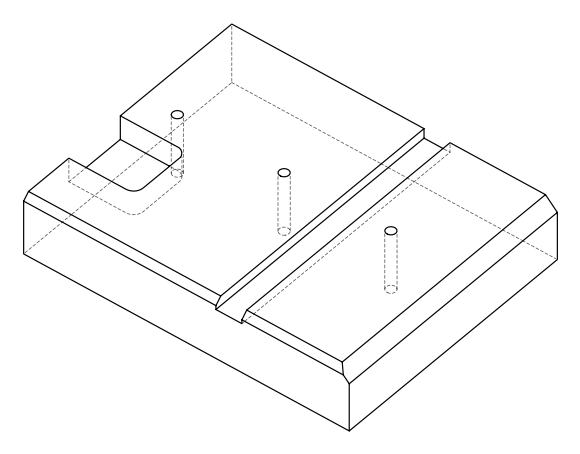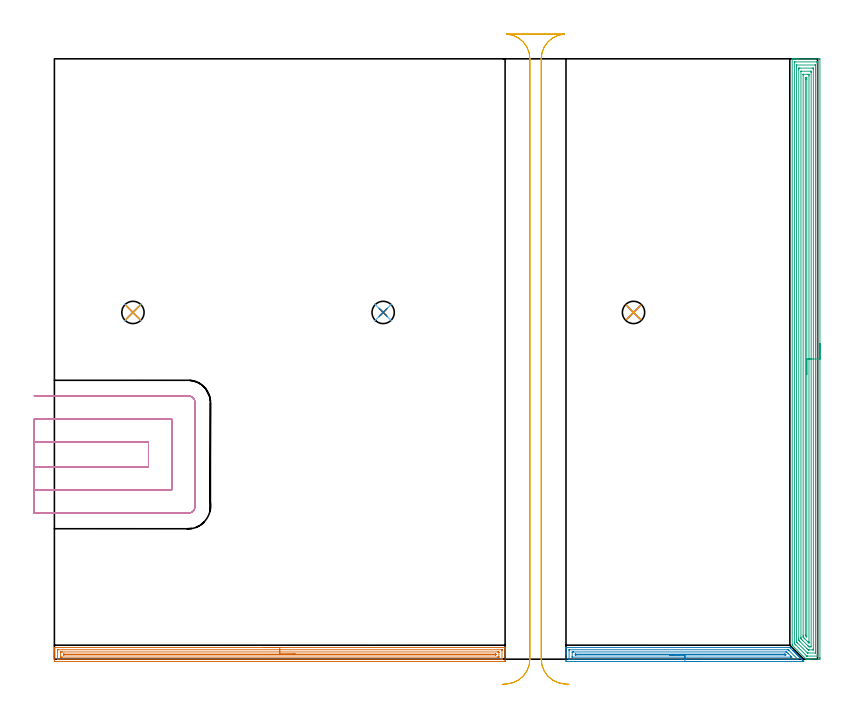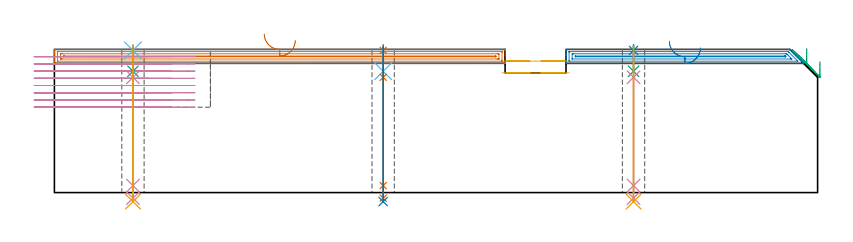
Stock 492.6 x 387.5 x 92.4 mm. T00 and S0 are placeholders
(PLAN: 17 operations, 12 tool changes, 56.8 min)
(1 AREA_MILL | FG_CHAMFER_SURFACE | UGT0205_001 | 9.48 min | 12003 mm3)
(2 AREA_MILL_1 | FG_CHAMFER_SURFACE_1 | UGT0205_001 | 4.94 min | 6653 mm3)
(3 AREA_MILL_2 | FG_CHAMFER_SURFACE_2 | UGT0205_001 | 21.82 min | 61617 mm3)
(4 MILL_SLOT | SLOT_PARTIAL_RECTANGULAR | UGT0201_094 | Follow Part, ap 5, ae 75% | 13.91 min | 356603 mm3)
(5 MILL_RECTANGULAR_SLOT | SLOT_RECTANGULAR | UGT0201_004 | Follow Part, ap 8, ae 75% | 3.69 min | 229513 mm3)
(6 SPOT_DRILL | STEP1HOLE | NXT0321_9005460120000 | 0.03 min | 0 mm3)
(7 SPOT_DRILL_1 | STEP1HOLE_1 | NXT0321_9005460120000 | 0.03 min | 4 mm3)
(8 SPOT_DRILL_2 | STEP1HOLE_2 | NXT0321_9005460120000 | 0.03 min | 7 mm3)
(9 DRILL_BLIND_HOLE_INTO_CENTER | STEP1HOLE | UGT0301_209 | 0.07 min | 843 mm3)
(10 GUN_DRILL_THROUGH_HOLE | STEP1HOLE | UGT0307_006 | 0.47 min | 5060 mm3)
(11 DRILL_TO_ENLARGE_THROUGH_HOLE | STEP1HOLE | UGT0301_276 | 0.4 min | 9094 mm3)
(12 DRILL_BLIND_HOLE_INTO_CENTER_1 | STEP1HOLE_1 | UGT0301_209 | 0.07 min | 839 mm3)
(13 GUN_DRILL_THROUGH_HOLE_1 | STEP1HOLE_1 | UGT0307_006 | 0.47 min | 5065 mm3)
(14 DRILL_TO_ENLARGE_THROUGH_HOLE_1 | STEP1HOLE_1 | UGT0301_276 | 0.4 min | 9084 mm3)
(15 DRILL_BLIND_HOLE_INTO_CENTER_2 | STEP1HOLE_2 | UGT0301_209 | 0.07 min | 917 mm3)
(16 GUN_DRILL_THROUGH_HOLE_2 | STEP1HOLE_2 | UGT0307_006 | 0.47 min | 4985 mm3)
(17 DRILL_TO_ENLARGE_THROUGH_HOLE_2 | STEP1HOLE_2 | UGT0301_276 | 0.4 min | 9094 mm3)
(TOOL UGT0205_001 | Chamfer Mill 20 x 3 x 45 deg. | D20 FL50 Z2)
(TOOL UGT0201_094 | End mill 20 mm | D20 FL38 Z4)
(TOOL UGT0201_004 | End Mill 32 mm | D32 FL53 Z6)
(TOOL NXT0321_9005460120000 | NC Spot Drill, 142deg, 12mm, Carbide, Uncoated | D12 PA142 FL30 Z2)
(TOOL UGT0301_209 | Twist Drill 9.4 mm | D9.4 PA118 FL78 Z2)
(TOOL UGT0307_006 | Gun Drill 9 mm | D9 PA130 FL24 Z1)
(TOOL UGT0301_276 | Twist Drill 14.4 mm | D14.4 PA118 FL114 Z2)
(OP 1 AREA_MILL)
G17 G21 G94 G90
T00 M6
G54
G17 G0 G90 X135.45 Y7.5 S1061 M3
G43 Z102.4 H0
G94 G1 X135.488 Z101.528 F250.
X135.602 Z100.663
X135.791 Z99.812
X136.053 Z98.98
X136.387 Z98.174
X136.79 Z97.4
X137.258 Z96.664
X137.79 Z95.972
X138.379 Z95.329
X139.022 Z94.739
X139.714 Z94.208
X140.45 Z93.74
X141.224 Z93.337
X142.03 Z93.003
X142.862 Z92.741
X143.714 Z92.552
X144.578 Z92.438
X145.45 Z92.4
X290.72
X290.89 Y7.497 Z92.388
X290.893 Y7.473 Z92.364
X290.9 Y7.087 Z91.987
Y6.813 Z91.713
Y6.101 Z90.996
Y4.859 Z89.755
Y3.443 Z88.338
Y-0.722 Z84.176
X290.897 Y-0.986 Z83.911
X290.891 Y-1.492 Z83.406
X290.786 Y-1.495 Z83.403
X290.273 Y-1.5 Z83.4
X0.627
X0.114 Y-1.495 Z83.403
X0.009 Y-1.492 Z83.406
X0. Y-0.986 Z83.911
Y4.329 Z89.223
Y5.744 Z90.641
Y6.101 Z90.996
Y6.813 Z91.713
Y7.087 Z91.987
X0.007 Y7.473 Z92.364
X0.01 Y7.497 Z92.388
X0.18 Y7.5 Z92.4
X145.45
Y6.086 Z90.986
X288.708
X288.812 Y6.084 Z90.984
X288.863 Y6.082 Z90.982
X288.883 Y6.079 Z90.979
X288.89 Y6.069 Z90.969
X288.895 Y5.95 Z90.85
X288.899 Y5.69 Z90.59
Y0.376 Z85.276
X288.89 Y-0.036 Z84.864
X288.888 Y-0.08 Z84.82
X288.869 Y-0.082 Z84.818
X288.815 Y-0.084 Z84.816
X288.705 Y-0.085 Z84.815
X288.485 Y-0.086 Z84.814
X2.192
X2.088 Y-0.085 Z84.815
X2.037 Y-0.082 Z84.818
X2.017 Y-0.079 Z84.821
X2.01 Y-0.069 Z84.831
X2.005 Y0.05 Z84.95
X2.001 Y0.31 Z85.21
Y5.624 Z90.524
X2.01 Y6.036 Z90.936
X2.012 Y6.08 Z90.98
X2.031 Y6.082 Z90.982
X2.085 Y6.084 Z90.984
X2.195 Y6.085 Z90.985
X2.415 Y6.086 Z90.986
X145.45
Y4.671 Z89.571
X285.803
X286.353 Y4.67 Z89.57
X286.697 Y4.667 Z89.567
X286.812 Y4.664 Z89.564
X286.89 Y4.657 Z89.557
X286.894 Y4.529 Z89.429
X286.898 Y4.329 Z89.229
X286.9 Y4.128 Z89.028
X286.899 Y1.471 Z86.371
X286.896 Y1.404 Z86.304
X286.89 Y1.351 Z86.251
X286.884 Y1.335 Z86.235
X286.869 Y1.334 Z86.234
X286.697 Y1.331 Z86.231
X286.149 Y1.329 Z86.229
X285.803 Y1.328 Z86.228
X5.097 Y1.329 Z86.229
X4.547 Y1.33 Z86.23
X4.203 Y1.333 Z86.233
X4.088 Y1.335 Z86.235
X4.01 Y1.343 Z86.243
X4.006 Y1.471 Z86.371
X4.002 Y1.671 Z86.571
X4. Y1.872 Z86.772
X4.001 Y4.529 Z89.429
X4.004 Y4.596 Z89.496
X4.01 Y4.649 Z89.549
X4.016 Y4.665 Z89.565
X4.031 Y4.666 Z89.566
X4.203 Y4.669 Z89.569
X4.751 Y4.671 Z89.571
X5.097
X145.45
Y3.257 Z88.157
X284.722
X284.809 Y3.256 Z88.156
X284.877 Y3.252 Z88.152
X284.89 Y3.25 Z88.15
X284.894 Y3.243 Z88.143
X284.897 Y3.217 Z88.117
X284.899 Y3. Z87.9
X284.897 Y2.783 Z87.683
X284.894 Y2.757 Z87.657
X284.89 Y2.75 Z87.65
X284.877 Y2.748 Z87.648
X284.809 Y2.744 Z87.644
X284.722 Y2.743 Z87.643
X6.178
X6.091 Y2.744 Z87.644
X6.023 Y2.748 Z87.648
X6.01 Y2.75 Z87.65
X6.006 Y2.757 Z87.657
X6.003 Y2.783 Z87.683
X6.001 Y3. Z87.9
X6.003 Y3.217 Z88.117
X6.006 Y3.243 Z88.143
X6.01 Y3.25 Z88.15
X6.023 Y3.252 Z88.152
X6.091 Y3.256 Z88.156
X6.178 Y3.257 Z88.157
X6.365
X145.45
X146.322 Z88.195
X147.186 Z88.309
X148.038 Z88.498
X148.87 Z88.76
X149.676 Z89.094
X150.45 Z89.497
X151.186 Z89.966
X151.878 Z90.497
X152.521 Z91.086
X153.11 Z91.729
X153.642 Z92.422
X154.11 Z93.157
X154.513 Z93.931
X154.847 Z94.737
X155.109 Z95.569
X155.298 Z96.421
X155.412 Z97.286
X155.45 Z98.157
G0 Z102.4
M5
M2
(OP 2 AREA_MILL_1)
G17 G21 G94 G90
T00 M6
G54
G17 G0 G90 X416.95 Y-1.5 S1061 M3
G43 Z102.4 H0
Z93.4
G94 G1 X416.912 Z92.528 F250.
X416.798 Z91.664
X416.609 Z90.812
X416.347 Z89.98
X416.013 Z89.174
X415.61 Z88.4
X415.141 Z87.664
X414.61 Z86.972
X414.021 Z86.329
X413.378 Z85.74
X412.686 Z85.208
X411.95 Z84.74
X411.176 Z84.337
X410.37 Z84.003
X409.538 Z83.741
X408.686 Z83.552
X407.822 Z83.438
X406.95 Z83.4
X330.783 Y-1.499 Z83.401
X330.273 Y-1.494 Z83.403
X330.208 Y-1.491 Z83.406
X330.2 Y-0.986 Z83.91
Y3.443 Z88.337
Y4.055 Z88.953
Y4.329 Z89.226
Y6.101 Z90.996
Y6.648 Z91.546
Y6.987 Z91.885
Y7.183 Z92.082
X330.207 Y7.479 Z92.371
X330.21 Y7.497 Z92.388
X330.338 Y7.5 Z92.4
X474.209
X474.695 Y7.501 Z92.381
X474.759 Y7.442 Z92.339
X474.771 Y7.429 Z92.328
X475.099 Y7.101 Z92.
X475.215 Y6.987 Z91.883
X476.396 Y5.805 Z90.701
X476.501 Y5.699 Z90.598
X476.584 Y5.616 Z90.516
X476.692 Y5.51 Z90.406
X476.795 Y5.405 Z90.305
X476.881 Y5.319 Z90.219
X476.987 Y5.215 Z90.111
X477.089 Y5.112 Z90.011
X477.178 Y5.022 Z89.922
X477.282 Y4.919 Z89.816
X477.382 Y4.818 Z89.717
X477.475 Y4.725 Z89.625
X477.578 Y4.624 Z89.52
X477.676 Y4.524 Z89.424
X477.772 Y4.428 Z89.328
X477.873 Y4.329 Z89.225
X477.97 Y4.231 Z89.13
X478.069 Y4.131 Z89.031
X478.168 Y4.034 Z88.93
X478.263 Y3.937 Z88.836
X478.366 Y3.834 Z88.734
X478.464 Y3.738 Z88.634
X478.557 Y3.643 Z88.543
X478.663 Y3.537 Z88.437
X478.759 Y3.443 Z88.339
X478.851 Y3.35 Z88.249
X478.96 Y3.241 Z88.14
X479.054 Y3.148 Z88.044
X479.144 Y3.056 Z87.955
X479.257 Y2.944 Z87.843
X479.349 Y2.852 Z87.748
X479.438 Y2.762 Z87.662
X479.554 Y2.647 Z87.546
X479.645 Y2.557 Z87.453
X479.732 Y2.469 Z87.368
X479.851 Y2.35 Z87.249
X479.94 Y2.262 Z87.158
X480.025 Y2.175 Z87.074
X480.148 Y2.053 Z86.952
X480.235 Y1.966 Z86.863
X480.319 Y1.881 Z86.78
X480.444 Y1.756 Z86.655
X480.531 Y1.671 Z86.567
X480.613 Y1.587 Z86.487
X480.741 Y1.459 Z86.358
X480.826 Y1.376 Z86.272
X480.907 Y1.294 Z86.193
X481.038 Y1.162 Z86.061
X481.121 Y1.081 Z85.977
X481.2 Y1. Z85.899
X481.335 Y0.865 Z85.764
X481.416 Y0.785 Z85.682
X481.494 Y0.706 Z85.606
X481.632 Y0.568 Z85.467
X481.712 Y0.49 Z85.386
X481.788 Y0.413 Z85.312
X481.929 Y0.271 Z85.17
X482.007 Y0.195 Z85.091
X482.081 Y0.119 Z85.018
X482.226 Y-0.026 Z84.873
X482.302 Y-0.101 Z84.796
X482.375 Y-0.175 Z84.725
X482.523 Y-0.323 Z84.576
X482.598 Y-0.396 Z84.5
X482.669 Y-0.468 Z84.431
X482.82 Y-0.62 Z84.279
X482.893 Y-0.691 Z84.205
X482.962 Y-0.762 Z84.137
X483.117 Y-0.917 Z83.982
X483.188 Y-0.986 Z83.91
X483.39 Y-1.19 Z83.71
X483.414 Y-1.214 Z83.686
X483.623 Y-1.429 Z83.469
X483.684 Y-1.495 Z83.403
X483.414 Y-1.5 Z83.4
X406.95
Y-0.086 Z84.814
X332.55
X332.345 Y-0.082 Z84.818
X332.244 Y-0.079 Z84.821
X332.209 Y-0.071 Z84.829
X332.206 Y-0.041 Z84.859
X332.203 Y0.041 Z84.941
X332.2 Y0.262 Z85.162
X332.201 Y5.577 Z90.477
X332.206 Y5.94 Z90.84
X332.21 Y6.043 Z90.943
X332.218 Y6.08 Z90.98
X332.237 Y6.081 Z90.981
X332.346 Y6.084 Z90.984
X332.565 Y6.086 Z90.986
X473.333
X473.551 Y6.082 Z90.982
X473.656 Y6.079 Z90.979
X473.872 Y5.87 Z90.77
X474.209 Y5.541 Z90.441
X479.724 Y0.025 Z84.925
X479.769 Y-0.022 Z84.878
X479.811 Y-0.071 Z84.829
X479.815 Y-0.08 Z84.82
X479.804 Y-0.082 Z84.818
X479.755 Y-0.084 Z84.816
X479.554 Y-0.086 Z84.814
X406.95
Y1.328 Z86.228
X334.346 Y1.329 Z86.229
X334.232 Y1.33 Z86.23
X334.213 Y1.332 Z86.232
X334.21 Y1.334 Z86.234
X334.206 Y1.352 Z86.252
X334.202 Y1.429 Z86.329
X334.2 Y1.817 Z86.717
X334.201 Y4.473 Z89.373
X334.207 Y4.619 Z89.519
X334.21 Y4.658 Z89.558
X334.221 Y4.665 Z89.565
X334.261 Y4.667 Z89.567
X334.346 Y4.669 Z89.569
X334.893 Y4.671 Z89.571
X335.237 Y4.672 Z89.572
X472.083 Y4.671 Z89.571
X472.427 Y4.669 Z89.569
X472.541 Y4.666 Z89.566
X472.627 Y4.662 Z89.562
X472.694 Y4.597 Z89.497
X472.969 Y4.329 Z89.229
X473.318 Y3.983 Z88.883
X473.858 Y3.443 Z88.343
X475.099 Y2.201 Z87.101
X475.629 Y1.671 Z86.571
X475.803 Y1.495 Z86.395
X475.938 Y1.353 Z86.253
X475.951 Y1.337 Z86.237
X475.945 Y1.335 Z86.235
X475.887 Y1.332 Z86.232
X475.789 Y1.33 Z86.23
X475.444 Y1.329 Z86.229
X475.099 Y1.328 Z86.228
X406.95
Y2.743 Z87.643
X336.832
X336.315 Y2.747 Z87.647
X336.23 Y2.749 Z87.649
X336.21 Y2.751 Z87.651
X336.207 Y2.769 Z87.669
X336.204 Y2.814 Z87.714
X336.202 Y3. Z87.9
X336.204 Y3.186 Z88.086
X336.207 Y3.231 Z88.131
X336.21 Y3.249 Z88.149
X336.23 Y3.251 Z88.151
X336.317 Y3.255 Z88.155
X336.501 Y3.257 Z88.157
X471.018
X471.536 Y3.255 Z88.155
X471.572 Y3.252 Z88.152
X471.59 Y3.249 Z88.149
X471.61 Y3.233 Z88.133
X471.692 Y3.156 Z88.056
X471.851 Y3. Z87.9
X472.005 Y2.843 Z87.743
X472.079 Y2.763 Z87.663
X472.09 Y2.749 Z87.649
X472.088 Y2.748 Z87.648
X472.053 Y2.746 Z87.646
X471.536 Y2.743 Z87.643
X471.349
X406.95
X406.078 Z87.681
X405.213 Z87.795
X404.362 Z87.983
X403.53 Z88.246
X402.724 Z88.58
X401.95 Z88.982
X401.214 Z89.451
X400.522 Z89.982
X399.879 Z90.572
X399.29 Z91.215
X398.758 Z91.907
X398.29 Z92.643
X397.887 Z93.416
X397.553 Z94.222
X397.291 Z95.054
X397.102 Z95.906
X396.988 Z96.771
X396.95 Z97.643
G0 Z102.4
M5
M2
(OP 3 AREA_MILL_2)
G17 G21 G94 G90
T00 M6
G54
G17 G0 G90 X494.1 Y203.75 S1061 M3
G43 Z102.4 H0
Z84.5
G94 G1 Y203.712 Z83.628 F250.
Y203.598 Z82.764
Y203.409 Z81.912
Y203.147 Z81.08
Y202.813 Z80.274
Y202.41 Z79.5
Y201.942 Z78.764
Y201.41 Z78.072
Y200.821 Z77.429
Y200.178 Z76.84
Y199.486 Z76.309
Y198.75 Z75.84
Y197.976 Z75.437
Y197.17 Z75.103
Y196.338 Z74.841
Y195.486 Z74.652
Y194.622 Z74.538
Y193.75 Z74.5
Y0.992
X494.099 Y0.628 Z74.501
X494.094 Y0.104 Z74.504
X494.092 Y0.008 Z74.506
X493.574 Y0. Z75.023
X488.254 Z80.341
X486.839 Z81.757
X486.48 Z82.115
X485.509 Z83.091
X485.196 Y0.01 Z83.402
X484.973 Y0.226 Z83.625
X476.46 Y8.74 Z92.14
X476.227 Y8.976 Z92.368
X476.204 Y9.005 Z92.389
X476.2 Y9.121 Z92.4
Y387.319
X476.203 Y387.491 Z92.388
X476.233 Y387.5 Z92.358
X476.626 Z91.973
X476.894 Z91.706
X477.613 Z90.983
X478.859 Z89.738
X480.273 Z88.323
X493.574 Z75.023
X493.84 Y387.497 Z74.757
X494.092 Y387.49 Z74.506
X494.099 Y387.236 Z74.499
X494.1 Y193.75 Z74.5
X492.686 Z75.914
Y2.418
X492.685 Y2.193 Z75.915
X492.682 Y2.082 Z75.918
X492.679 Y2.028 Z75.921
X492.676 Y2.01 Z75.924
X492.626 Y2.008 Z75.974
X492.212 Y2.001 Z76.388
X486.006 Z82.594
X485.8 Y2.005 Z82.8
X485.697 Y2.01 Z82.903
X485.647 Y2.015 Z82.953
X485.593 Y2.065 Z83.007
X485.235 Y2.416 Z83.365
X478.499 Y9.151 Z90.101
X478.083 Y9.569 Z90.517
X477.659 Y10.003 Z90.941
X477.621 Y10.048 Z90.979
X477.619 Y10.072 Z90.981
X477.616 Y10.127 Z90.984
X477.615 Y10.238 Z90.985
X477.614 Y10.461 Z90.986
Y385.082
X477.615 Y385.307 Z90.985
X477.618 Y385.418 Z90.982
X477.621 Y385.472 Z90.979
X477.624 Y385.49 Z90.976
X477.674 Y385.492 Z90.926
X478.088 Y385.499 Z90.512
X491.801 Y385.5 Z76.799
X492.275 Z76.325
X492.543 Y385.496 Z76.057
X492.66 Y385.492 Z75.94
X492.678 Y385.49 Z75.922
X492.681 Y385.472 Z75.919
X492.683 Y385.418 Z75.917
X492.685 Y385.307 Z75.915
X492.686 Y193.75 Z75.914
X491.271 Z77.329
Y4.739
X491.269 Y4.205 Z77.331
X491.266 Y4.026 Z77.334
X491.265 Y4.011 Z77.335
X491.238 Y4.007 Z77.362
X491.184 Y4.003 Z77.416
X491.116 Y4. Z77.484
X486.48 Y4.001 Z82.12
X486.277 Y4.003 Z82.323
X486.142 Y4.008 Z82.458
X486.099 Y4.012 Z82.501
X486.081 Y4.026 Z82.519
X486.043 Y4.06 Z82.557
X485.895 Y4.205 Z82.705
X479.636 Y10.463 Z88.964
X479.386 Y10.717 Z89.214
X479.07 Y11.041 Z89.53
X479.035 Y11.082 Z89.565
X479.033 Y11.141 Z89.567
X479.03 Y11.237 Z89.57
X479.029 Y11.357 Z89.571
Y11.718
Y382.762
X479.031 Y383.295 Z89.569
X479.034 Y383.474 Z89.566
X479.035 Y383.489 Z89.565
X479.062 Y383.493 Z89.538
X479.116 Y383.497 Z89.484
X479.184 Y383.5 Z89.416
X490.914 Y383.499 Z77.686
X491.117 Y383.497 Z77.483
X491.251 Y383.491 Z77.349
X491.266 Y383.488 Z77.334
X491.268 Y383.483 Z77.332
X491.27 Y383.459 Z77.33
X491.271 Y383.416 Z77.329
Y383.295
Y193.75
X489.857 Z78.743
Y6.887
X489.854 Y6.167 Z78.746
X489.851 Y6.062 Z78.749
X489.848 Y6.01 Z78.752
X489.8 Y6.008 Z78.8
X489.58 Y6.004 Z79.02
X489.14 Y6. Z79.46
X487.367 Z81.233
X486.92 Y6.002 Z81.68
X486.7 Y6.006 Z81.9
X486.591 Y6.01 Z82.009
X486.537 Y6.024 Z82.063
X486.48 Y6.077 Z82.12
X485.662 Y6.887 Z82.938
X485.593 Y6.955 Z83.007
X481.16 Y11.389 Z87.44
X480.731 Y11.82 Z87.869
X480.517 Y12.04 Z88.083
X480.465 Y12.096 Z88.135
X480.449 Y12.122 Z88.151
X480.448 Y12.149 Z88.152
X480.445 Y12.251 Z88.155
X480.443 Y12.974 Z88.157
Y13.145
Y380.613
X480.446 Y381.333 Z88.154
X480.449 Y381.439 Z88.151
X480.452 Y381.49 Z88.148
X480.5 Y381.492 Z88.1
X480.72 Y381.496 Z87.88
X481.16 Y381.5 Z87.44
X489.14 Z79.46
X489.582 Y381.496 Z79.018
X489.799 Y381.492 Z78.801
X489.848 Y381.49 Z78.752
X489.851 Y381.454 Z78.749
X489.853 Y381.389 Z78.747
X489.857 Y380.785 Z78.743
Y380.613
Y193.75
X488.443 Z80.157
Y8.293
X488.442 Y8.166 Z80.158
X488.438 Y8.064 Z80.162
X488.435 Y8.009 Z80.165
X488.42 Y8.007 Z80.18
X488.254 Y8.002 Z80.346
X488.036 Y8. Z80.564
X487.367 Z81.233
X487.149 Z81.451
X487.066 Y8.002 Z81.534
X487.025 Y8.006 Z81.575
X487.006 Y8.01 Z81.594
X486.94 Y8.07 Z81.66
X486.635 Y8.365 Z81.965
X486.48 Y8.518 Z82.12
X486.323 Y8.675 Z82.277
X482.933 Y12.065 Z85.667
X482.747 Y12.251 Z85.853
X482.046 Y12.958 Z86.554
X481.864 Y13.145 Z86.736
X481.861 Y13.332 Z86.739
X481.857 Y14.039 Z86.743
Y14.23
Y379.207
X481.858 Y379.335 Z86.742
X481.862 Y379.436 Z86.738
X481.865 Y379.491 Z86.735
X481.88 Y379.493 Z86.72
X482.046 Y379.498 Z86.554
X482.264 Y379.5 Z86.336
X488.254 Y379.499 Z80.346
X488.349 Y379.498 Z80.251
X488.408 Y379.494 Z80.192
X488.434 Y379.491 Z80.166
X488.437 Y379.398 Z80.163
X488.442 Y379.016 Z80.158
X488.443 Y378.825 Z80.157
Y378.634
Y193.75
X487.029 Z81.571
X487.028 Y11.357 Z81.572
X487.026 Y10.807 Z81.574
X487.022 Y10.463 Z81.578
X487.017 Y10.441 Z81.583
X486.989 Y10.463 Z81.611
X486.48 Y10.968 Z82.12
X486.09 Y11.357 Z82.51
X484.302 Y13.145 Z84.298
X483.82 Y13.629 Z84.78
X483.413 Y14.039 Z85.187
X483.278 Y14.183 Z85.322
X483.276 Y14.316 Z85.324
X483.273 Y14.591 Z85.327
X483.272 Y14.934 Z85.328
X483.271 Y15.487 Z85.329
Y377.037
X483.272 Y377.314 Z85.328
X483.275 Y377.452 Z85.325
X483.278 Y377.483 Z85.322
X483.28 Y377.49 Z85.32
X483.295 Y377.493 Z85.305
X483.362 Y377.499 Z85.238
X486.021 Y377.5 Z82.579
X486.48 Y377.499 Z82.12
X486.911 Y377.496 Z81.689
X487.012 Y377.49 Z81.588
X487.022 Y377.385 Z81.578
X487.025 Y377.037 Z81.575
X487.028 Y376.484 Z81.572
X487.029 Y193.75 Z81.571
X485.615 Z82.985
X485.614 Y14.913 Z82.986
X485.593 Y14.316 Z83.007
X484.97 Y14.934 Z83.63
X484.707 Y15.203 Z83.893
X484.686 Y15.828 Z83.914
Y15.849
X484.685 Y374.355 Z83.915
X484.687 Y375.249 Z83.913
Y375.268
X484.707 Y375.49 Z83.893
X485.349 Y375.495 Z83.251
X485.593 Y375.49 Z83.007
X485.613 Y375.249 Z82.987
X485.614 Y375.228 Z82.986
X485.615 Y374.355 Z82.985
Y193.75
Y192.878 Z83.023
Y192.014 Z83.137
Y191.162 Z83.326
Y190.33 Z83.588
Y189.524 Z83.922
Y188.75 Z84.325
Y188.014 Z84.794
Y187.322 Z85.325
Y186.679 Z85.914
Y186.09 Z86.557
Y185.558 Z87.25
Y185.09 Z87.985
Y184.687 Z88.759
Y184.353 Z89.565
Y184.091 Z90.397
Y183.902 Z91.249
Y183.788 Z92.114
Y183.75 Z92.985
G0 Z102.4
M5
M2
(OP 4 MILL_SLOT)
G17 G21 G94 G90
T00 M6
G54
G17 G0 G90 X-13. Y124.2 S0 M3
G43 Z102.4 H0
Z87.737
G94 G1 X-10. F250.
X60.7 F500.
Y140.
X-10.
X-13. F250.
Y109.2
X-10.
X75.7 F500.
Y155.
X-10.
X-13. F250.
Y94.2
X-10.
X86.4 F500.
G3 X90.7 Y98.5 R4.3
G1 Y165.7
G3 X86.4 Y170. R4.3
G1 X-10.
X-13. F250.
G0 Y124.2 Z83.075
G1 X-10.
X60.7 F500.
Y140.
X-10.
X-13. F250.
Y109.2
X-10.
X75.7 F500.
Y155.
X-10.
X-13. F250.
Y94.2
X-10.
X86.4 F500.
G3 X90.7 Y98.5 R4.3
G1 Y165.7
G3 X86.4 Y170. R4.3
G1 X-10.
X-13. F250.
G0 Y124.2 Z78.412
G1 X-10.
X60.7 F500.
Y140.
X-10.
X-13. F250.
Y109.2
X-10.
X75.7 F500.
Y155.
X-10.
X-13. F250.
Y94.2
X-10.
X86.4 F500.
G3 X90.7 Y98.5 R4.3
G1 Y165.7
G3 X86.4 Y170. R4.3
G1 X-10.
X-13. F250.
G0 Y124.2 Z73.75
G1 X-10.
X60.7 F500.
Y140.
X-10.
X-13. F250.
Y109.2
X-10.
X75.7 F500.
Y155.
X-10.
X-13. F250.
Y94.2
X-10.
X86.4 F500.
G3 X90.7 Y98.5 R4.3
G1 Y165.7
G3 X86.4 Y170. R4.3
G1 X-10.
X-13. F250.
G0 Y124.2 Z69.087
G1 X-10.
X60.7 F500.
Y140.
X-10.
X-13. F250.
Y109.2
X-10.
X75.7 F500.
Y155.
X-10.
X-13. F250.
Y94.2
X-10.
X86.4 F500.
G3 X90.7 Y98.5 R4.3
G1 Y165.7
G3 X86.4 Y170. R4.3
G1 X-10.
X-13. F250.
G0 Y124.2 Z64.425
G1 X-10.
X60.7 F500.
Y140.
X-10.
X-13. F250.
Y109.2
X-10.
X75.7 F500.
Y155.
X-10.
X-13. F250.
Y94.2
X-10.
X86.4 F500.
G3 X90.7 Y98.5 R4.3
G1 Y165.7
G3 X86.4 Y170. R4.3
G1 X-10.
X-13. F250.
G0 Y124.2 Z59.762
G1 X-10.
X60.7 F500.
Y140.
X-10.
X-13. F250.
Y109.2
X-10.
X75.7 F500.
Y155.
X-10.
X-13. F250.
Y94.2
X-10.
X86.4 F500.
G3 X90.7 Y98.5 R4.3
G1 Y165.7
G3 X86.4 Y170. R4.3
G1 X-10.
X-13. F250.
G0 Y124.2 Z55.1
G1 X-10.
X60.7 F500.
Y140.
X-10.
X-13. F250.
Y109.2
X-10.
X75.7 F500.
Y155.
X-10.
X-13. F250.
Y94.2
X-10.
X86.4 F500.
G3 X90.7 Y98.5 R4.3
G1 Y165.7
G3 X86.4 Y170. R4.3
G1 X-10.
X-13. F250.
G0 Z102.4
M5
M2
(OP 5 MILL_RECTANGULAR_SLOT)
G17 G21 G94 G90
T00 M6
G54
G17 G0 G90 X331.72 Y-16.208 S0 M3
G43 Z102.4 H0
Z84.85
G94 G1 X328.732 Y-15.933 F250.
G2 X314.2 Y0. R16. F500.
G1 Y387.5
G2 X329.221 Y403.47 R16.
G1 Y403.5
X291.879
Y403.47
G2 X306.9 Y387.5 R16.
G1 Y0.
G2 X292.405 Y-15.929 R16.
G1 X289.418 Y-16.211 F250.
G0 X332.215 Y-16.154 Z77.3
G1 X329.221 Y-15.97
G2 X314.2 Y0. R16. F500.
G1 Y387.5
G2 X329.221 Y403.47 R16.
G1 Y403.5
X291.879
Y403.47
G2 X306.9 Y387.5 R16.
G1 Y0.
G2 X291.879 Y-15.97 R16.
G1 X288.885 Y-16.154 F250.
G0 Z102.4
M5
M2
(OP 6 SPOT_DRILL)
G17 G21 G94 G90
T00 M6
G54
G17 G0 G90 X50.7 Y223.8 S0 M3
G43 Z102.4 H0
G94 G81 G98 Z91.78 F250. R95.4
G80
M5
M2
(OP 7 SPOT_DRILL_1)
G17 G21 G94 G90
T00 M6
G54
G17 G0 G90 X212.2 Y223.8 S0 M3
G43 Z102.4 H0
G94 G81 G98 Z91.78 F250. R95.4
G80
M5
M2
(OP 8 SPOT_DRILL_2)
G17 G21 G94 G90
T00 M6
G54
G17 G0 G90 X373.8 Y223.8 S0 M3
G43 Z102.4 H0
G94 G81 G98 Z91.78 F250. R95.4
G80
M5
M2
(OP 9 DRILL_BLIND_HOLE_INTO_CENTER)
G17 G21 G94 G90
T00 M6
G54
G17 G0 G90 X50.7 Y223.8 S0 M3
G43 Z102.4 H0
G94 G81 G98 Z78.3 F250. R94.4
G80
M5
M2
(OP 10 GUN_DRILL_THROUGH_HOLE)
G17 G21 G94 G90
T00 M6
G54
G17 G0 G90 X50.7 Y223.8 M8
G43 Z102.4 H0
Z90.184
S716 M3
G94 G1 Z74.405 F125. M26
G4 X.084
Z4.5 F250.
G4 X.084
Z-3.598 F125.
G4 X.084
M5
M9
G0 Z90.184
Z102.4
M2
(OP 11 DRILL_TO_ENLARGE_THROUGH_HOLE)
G17 G21 G94 G90
T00 M6
G54
G17 G0 G90 X50.7 Y223.8 S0 M3
G43 Z102.4 H0
G94 G73 G98 Z-5.826 F250. Q14.032 R94.4
G80
M5
M2
(OP 12 DRILL_BLIND_HOLE_INTO_CENTER_1)
G17 G21 G94 G90
T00 M6
G54
G17 G0 G90 X212.2 Y223.8 S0 M3
G43 Z102.4 H0
G94 G81 G98 Z78.3 F250. R94.4
G80
M5
M2
(OP 13 GUN_DRILL_THROUGH_HOLE_1)
G17 G21 G94 G90
T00 M6
G54
G17 G0 G90 X212.2 Y223.8 M8
G43 Z102.4 H0
Z90.184
S716 M3
G94 G1 Z74.405 F125. M26
G4 X.084
Z4.5 F250.
G4 X.084
Z-3.598 F125.
G4 X.084
M5
M9
G0 Z90.184
Z102.4
M2
(OP 14 DRILL_TO_ENLARGE_THROUGH_HOLE_1)
G17 G21 G94 G90
T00 M6
G54
G17 G0 G90 X212.2 Y223.8 S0 M3
G43 Z102.4 H0
G94 G73 G98 Z-5.826 F250. Q14.032 R94.4
G80
M5
M2
(OP 15 DRILL_BLIND_HOLE_INTO_CENTER_2)
G17 G21 G94 G90
T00 M6
G54
G17 G0 G90 X373.8 Y223.8 S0 M3
G43 Z102.4 H0
G94 G81 G98 Z78.3 F250. R94.4
G80
M5
M2
(OP 16 GUN_DRILL_THROUGH_HOLE_2)
G17 G21 G94 G90
T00 M6
G54
G17 G0 G90 X373.8 Y223.8 M8
G43 Z102.4 H0
Z90.184
S716 M3
G94 G1 Z74.405 F125. M26
G4 X.084
Z4.5 F250.
G4 X.084
Z-3.598 F125.
G4 X.084
M5
M9
G0 Z90.184
Z102.4
M2
(OP 17 DRILL_TO_ENLARGE_THROUGH_HOLE_2)
G17 G21 G94 G90
T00 M6
G54
G17 G0 G90 X373.8 Y223.8 S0 M3
G43 Z102.4 H0
G94 G73 G98 Z-5.826 F250. Q14.032 R94.4
G80
M5
M2
